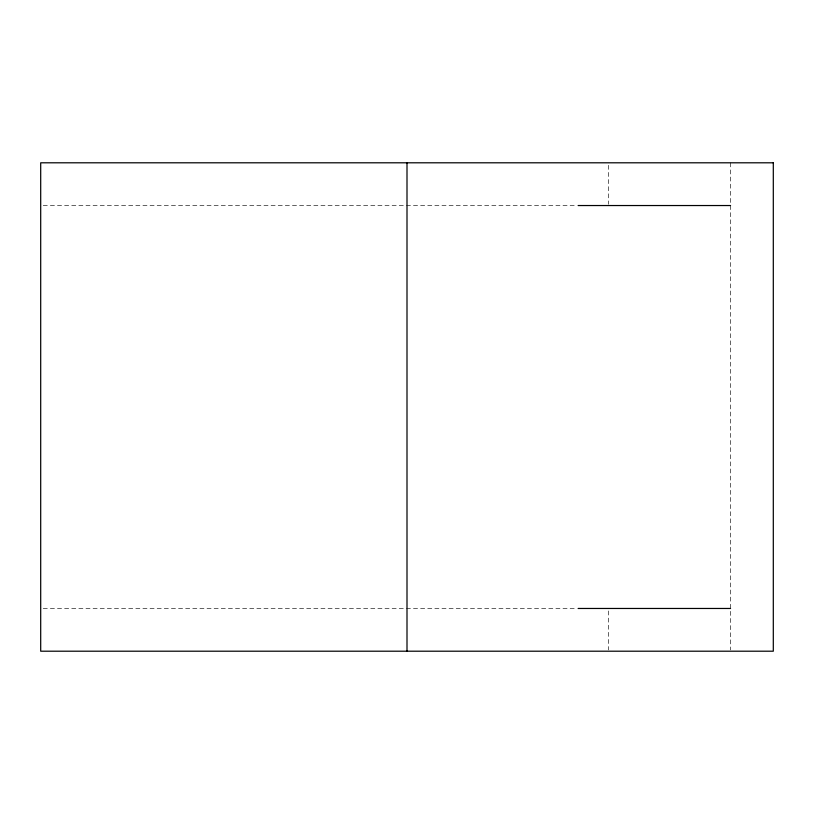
<?xml version="1.0" encoding="UTF-8"?>
<svg xmlns="http://www.w3.org/2000/svg" width="814" height="814" viewBox="0 0 814 814"><rect width="100%" height="100%" fill="white"/><g stroke="black" fill="none" stroke-linecap="round" stroke-linejoin="round"><path stroke-width="0.61" stroke-dasharray="4.07 3.05" d="M43.244 205.535L577.207 205.535M43.244 608.465L577.207 608.465M730.565 162.8L730.565 649.938M608.465 165.313L608.465 204.273M608.465 610.978L608.465 649.938"/><path stroke-width="1.22" d="M578.113 205.535L730.565 205.535M578.113 608.465L730.565 608.465M407 162.8L407 651.2M773.3 162.8L40.7 162.8L40.7 651.2L773.3 651.2L773.3 162.8"/></g></svg>
